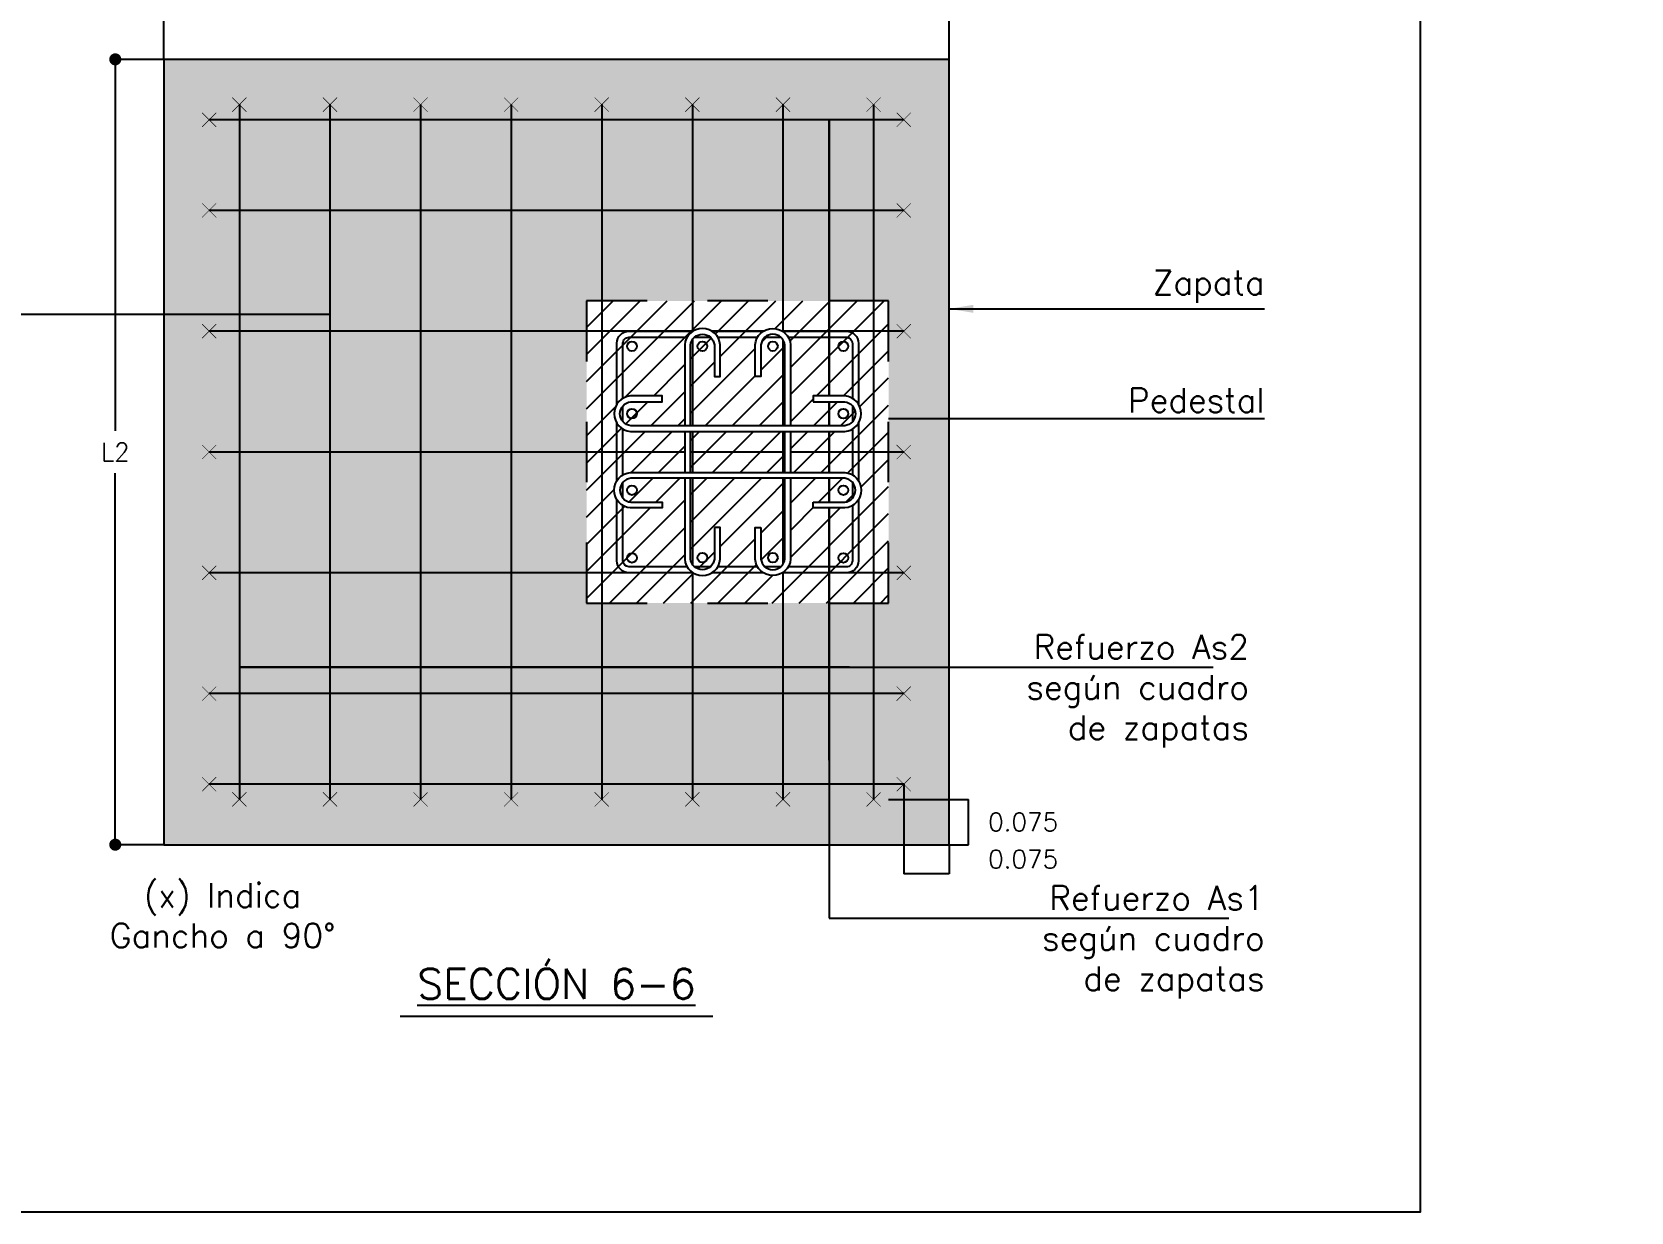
# Model space of a CAD drawing. Header units: millimetres. Extents: x 0 to 197, y -27 to 41.
# Drawn here: x 62.982 to 65.629, y -26.257 to -24.304 of the extents above; entities that cross this region are included whole.
import ezdxf
from ezdxf import colors
from ezdxf.entities.mleader import LeaderData, LeaderLine
from ezdxf.enums import TextEntityAlignment as Align
from ezdxf.math import Vec2, Vec3

# ---------------------------------------------------------------- set-up
doc = ezdxf.new("R2010")
doc.units = ezdxf.units.MM
doc.header["$LTSCALE"] = 0.01
doc.header["$PDMODE"] = 3
doc.linetypes.add('DASHED2', pattern=[0.375, 0.25, -0.125])
for name, color, linetype in [('FC_COTAS', 1, 'Continuous'), ('FC_COTAS @ 100', 1, 'Continuous'), ('FC_COTAS @ 20', 1, 'Continuous'), ('FC_HATCH 251', 251, 'Continuous'), ('FC_HATCH 253', 253, 'Continuous'), ('FC_HATCH 254', 254, 'Continuous'), ('FC_PROYECCION', 6, 'DASHED2'), ('FC_R-140', 2, 'Continuous'), ('FC_R-80', 11, 'Continuous'), ('FC_R-80 @ 20', 11, 'Continuous'), ('FC_REFUERZO', 5, 'Continuous'), ('FC_ZAPATAS', 3, 'Continuous')]:
    doc.layers.add(name, color=color, linetype=linetype)
doc.layers.add('FC_HOJA', color=230, linetype='Continuous', plot=False)
doc.styles.add('FC_TEXT1', font='romans.shx')
doc.dimstyles.new('FC_COTAS', dxfattribs={"dimtxt": 0.0015, "dimasz": 0.001, "dimexe": 0, "dimexo": 0, "dimgap": 0.001, "dimtad": 1, "dimtih": 1, "dimtoh": 1, "dimzin": 0, "dimdsep": 46, "dimtxsty": 'FC_TEXT1', "dimblk": 'DOT', "dimcen": 0.09, "dimclrd": 256, "dimclre": 256, "dimclrt": 256, "dimadec": 0, "dimazin": 0, "dimtfac": 1, "dimtix": 1, "dimtmove": 2, "dimatfit": 3, "dimfxl": 1.002, "dimtolj": 1, "dimtzin": 0, "dimlwd": -1, "dimarcsym": 0})
doc.dimstyles.new('FC_COTAS$7', dxfattribs={"dimtxt": 0.002, "dimasz": 0.002, "dimexe": 0, "dimexo": 0, "dimgap": 0.000375, "dimtad": 2, "dimtih": 1, "dimtoh": 1, "dimzin": 0, "dimdsep": 46, "dimtxsty": 'FC_TEXT1', "dimblk": 'DOT', "dimcen": 0.09, "dimclrd": 256, "dimclre": 256, "dimclrt": 11, "dimadec": 0, "dimazin": 0, "dimtfac": 1, "dimtix": 1, "dimtmove": 2, "dimatfit": 3, "dimfxl": 1.002, "dimtolj": 1, "dimtzin": 0, "dimlwd": -1, "dimarcsym": 0})

# ---------------------------------------------------------------- blocks, each defined once
blk = doc.blocks.new('FC_B_Gancho 90°')
at = {"layer": 'FC_COTAS', "ltscale": 0.9, "const_width": 0.00342}
for points in [[(-0.04, 0.04), (0.04, -0.04)], [(-0.04, -0.04), (0.04, 0.04)]]:
    blk.add_lwpolyline(points, dxfattribs=at)
blk = doc.blocks.new('*U378')
at = {"layer": 'FC_R-140', "color": 4, "ltscale": 1.5}
blk.add_lwpolyline([(-0.01295, 0), (0.01295, 0)], dxfattribs=at)
at = {"layer": 'FC_R-140', "ltscale": 1.5, "style": 'FC_TEXT1'}
blk.add_attdef('%%UTÍTULO', text='', height=0.0025, dxfattribs=at).set_placement((0, 0.00266), align=Align.MIDDLE_CENTER)
at = {"layer": 'FC_R-80', "ltscale": 1.5, "style": 'FC_TEXT1'}
blk.add_attdef('ESCALA', text='', height=0.002, dxfattribs=at).set_placement((-0.01295, -0.0017), align=Align.MIDDLE_LEFT)
blk = doc.blocks.new('*D476')
at = {"layer": 'Defpoints', "color": 0, "transparency": 16777216}
for p in [(64.4252, -25.549), (64.5002, -25.649), (64.4252, -25.6971)]:
    blk.add_point(p, dxfattribs=at)
at = {"layer": 'FC_COTAS', "lineweight": -2, "transparency": 16777216}
for p, q in [((64.4252, -25.549), (64.4252, -25.6971)), ((64.5002, -25.649), (64.5002, -25.6971))]:
    blk.add_line(p, q, dxfattribs=at)
at = {"layer": 'FC_COTAS', "transparency": 16777216}
blk.add_line((64.5002, -25.6971), (64.4252, -25.6971), dxfattribs=at)
at = {"layer": 'FC_COTAS', "transparency": 16777216, "insert": (64.6229, -25.673), "char_height": 0.03, "attachment_point": 5, "style": 'FC_TEXT1'}
blk.add_mtext('\\A1;0.075', dxfattribs=at)
blk = doc.blocks.new('_Dot')
at = {"color": 0, "linetype": 'ByBlock', "lineweight": -2}
blk.add_line((-0.5, 0), (-1, 0), dxfattribs=at)
at = {"color": 0, "linetype": 'ByBlock', "const_width": 0.5}
blk.add_lwpolyline([(-0.25, 0, 1), (0.25, 0, 1)], format="xyb", close=True, dxfattribs=at)
blk = doc.blocks.new('*D467')
at = {"layer": 'Defpoints', "color": 0, "transparency": 16777216}
for p in [(63.1198, -24.349), (63.2002, -24.349), (63.2002, -25.649)]:
    blk.add_point(p, dxfattribs=at)
at = {"layer": 'FC_COTAS', "lineweight": -2, "transparency": 16777216}
for p, q in [((63.2002, -24.349), (63.1198, -24.349)), ((63.2002, -25.649), (63.1198, -25.649))]:
    blk.add_line(p, q, dxfattribs=at)
at = {"layer": 'FC_COTAS', "transparency": 16777216}
for p, q in [((63.1198, -24.369), (63.1198, -24.964)), ((63.1198, -25.629), (63.1198, -25.034))]:
    blk.add_line(p, q, dxfattribs=at)
at = {"layer": 'FC_COTAS', "transparency": 16777216, "xscale": 0.02, "yscale": 0.02, "zscale": 0.02}
for p, rotation in [((63.1198, -24.349), 90), ((63.1198, -25.649), 270)]:
    blk.add_blockref('_Dot', p, dxfattribs=dict(at, rotation=rotation))
at = {"layer": 'FC_COTAS', "transparency": 16777216, "insert": (63.1198, -24.999), "char_height": 0.03, "attachment_point": 5, "style": 'FC_TEXT1'}
blk.add_mtext('\\A1;L2', dxfattribs=at)
blk = doc.blocks.new('*D468')
at = {"layer": 'Defpoints', "color": 0, "transparency": 16777216}
for p in [(64.5002, -24.2672), (63.2002, -24.349), (64.5002, -24.349)]:
    blk.add_point(p, dxfattribs=at)
at = {"layer": 'FC_COTAS', "lineweight": -2, "transparency": 16777216}
for p, q in [((63.2002, -24.349), (63.2002, -24.2672)), ((64.5002, -24.349), (64.5002, -24.2672))]:
    blk.add_line(p, q, dxfattribs=at)
at = {"layer": 'FC_COTAS', "transparency": 16777216}
blk.add_line((63.2202, -24.2672), (64.4802, -24.2672), dxfattribs=at)
at = {"layer": 'FC_COTAS', "transparency": 16777216, "xscale": 0.02, "yscale": 0.02, "zscale": 0.02, "rotation": 180}
blk.add_blockref('_Dot', (63.2002, -24.2672), dxfattribs=at)
at = {"layer": 'FC_COTAS', "transparency": 16777216, "xscale": 0.02, "yscale": 0.02, "zscale": 0.02}
blk.add_blockref('_Dot', (64.5002, -24.2672), dxfattribs=at)
at = {"layer": 'FC_COTAS', "transparency": 16777216, "insert": (63.8502, -24.2322), "char_height": 0.03, "attachment_point": 5, "style": 'FC_TEXT1'}
blk.add_mtext('\\A1;L1', dxfattribs=at)
blk = doc.blocks.new('*D470')
at = {"layer": 'Defpoints', "color": 0, "transparency": 16777216}
for p in [(64.4002, -25.574), (64.5323, -25.574), (64.5002, -25.649)]:
    blk.add_point(p, dxfattribs=at)
at = {"layer": 'FC_COTAS', "lineweight": -2, "transparency": 16777216}
for p, q in [((64.4002, -25.574), (64.5323, -25.574)), ((64.5002, -25.649), (64.5323, -25.649))]:
    blk.add_line(p, q, dxfattribs=at)
at = {"layer": 'FC_COTAS', "transparency": 16777216}
blk.add_line((64.5323, -25.649), (64.5323, -25.574), dxfattribs=at)
at = {"layer": 'FC_COTAS', "transparency": 16777216, "insert": (64.6229, -25.6115), "char_height": 0.03, "attachment_point": 5, "style": 'FC_TEXT1'}
blk.add_mtext('\\A1;0.075', dxfattribs=at)
blk = doc.blocks.new('*U407')
at = {"color": 0, "lineweight": -2}
blk.add_wipeout([(0.0294, -0.3001), (0.0294, -0.3536), (0.0285, -0.3577), (0.0274, -0.3612), (0.0258, -0.3646), (0.0237, -0.3677), (0.0213, -0.3705), (0.0186, -0.373), (0.0156, -0.3752), (0.0123, -0.377), (0.0089, -0.3783), (0.0053, -0.3792), (0.0016, -0.3796), (-0.0021, -0.3796), (-0.0058, -0.3791), (-0.0094, -0.3781), (-0.0128, -0.3767), (-0.0161, -0.3749), (-0.019, -0.3727), (-0.0217, -0.3701), (-0.0241, -0.3673), (-0.026, -0.3641), (-0.0276, -0.3607), (-0.0287, -0.3572), (-0.0294, -0.3534), (-0.0294, 0.0032), (-0.0287, 0.0071), (-0.0276, 0.0106), (-0.026, 0.014), (-0.0241, 0.0171), (-0.0217, 0.02), (-0.019, 0.0226), (-0.0161, 0.0248), (-0.0128, 0.0266), (-0.0094, 0.028), (-0.0058, 0.029), (-0.0021, 0.0295), (0.0016, 0.0295), (0.0053, 0.0291), (0.0089, 0.0282), (0.0123, 0.0268), (0.0156, 0.0251), (0.0186, 0.0229), (0.0213, 0.0204), (0.0237, 0.0176), (0.0258, 0.0145), (0.0274, 0.0111), (0.0285, 0.0076), (0.0293, 0.004), (0.0294, 0.0026), (0.0294, -0.0501), (0.0198, -0.0501), (0.0198, 0.0022), (0.0197, 0.0027), (0.0193, 0.0051), (0.0185, 0.0075), (0.0174, 0.0098), (0.016, 0.0119), (0.0144, 0.0138), (0.0126, 0.0155), (0.0105, 0.0169), (0.0083, 0.0181), (0.006, 0.019), (0.0036, 0.0196), (0.0011, 0.0199), (-0.0014, 0.0199), (-0.0039, 0.0195), (-0.0063, 0.0189), (-0.0086, 0.0179), (-0.0108, 0.0167), (-0.0128, 0.0152), (-0.0146, 0.0135), (-0.0162, 0.0116), (-0.0175, 0.0094), (-0.0186, 0.0072), (-0.0193, 0.0048), (-0.0198, 0.0024), (-0.0198, -0.3525), (-0.0193, -0.3549), (-0.0186, -0.3573), (-0.0175, -0.3595), (-0.0162, -0.3617), (-0.0146, -0.3636), (-0.0128, -0.3653), (-0.0108, -0.3668), (-0.0086, -0.3681), (-0.0063, -0.369), (-0.0039, -0.3696), (-0.0014, -0.37), (0.0011, -0.37), (0.0036, -0.3697), (0.006, -0.3691), (0.0083, -0.3682), (0.0105, -0.367), (0.0126, -0.3656), (0.0144, -0.3639), (0.016, -0.362), (0.0174, -0.3599), (0.0185, -0.3576), (0.0193, -0.3552), (0.0198, -0.3526), (0.0198, -0.3001)], dxfattribs=at)
blk.add_lwpolyline([(0.0198, -0.3001), (0.0198, -0.3522, -0.900773), (-0.0198, -0.3522), (-0.0198, 0.0021, -0.900773), (0.0198, 0.0021), (0.0198, -0.0501), (0.0294, -0.0501), (0.0294, 0.0025, 0.917819), (-0.0294, 0.0025), (-0.0294, -0.3526), (-0.0294, -0.3526, 0.917819), (0.0294, -0.3526), (0.0294, -0.3001)], format="xyb", close=True, dxfattribs=at)
blk = doc.blocks.new('*U409')
at = {"color": 0, "lineweight": -2}
blk.add_wipeout([(-0.0294, -0.3001), (-0.0294, -0.3536), (-0.0285, -0.3577), (-0.0274, -0.3612), (-0.0258, -0.3646), (-0.0237, -0.3677), (-0.0213, -0.3705), (-0.0186, -0.373), (-0.0156, -0.3752), (-0.0123, -0.377), (-0.0089, -0.3783), (-0.0053, -0.3792), (-0.0016, -0.3796), (0.0021, -0.3796), (0.0058, -0.3791), (0.0094, -0.3781), (0.0128, -0.3767), (0.0161, -0.3749), (0.019, -0.3727), (0.0217, -0.3701), (0.0241, -0.3673), (0.026, -0.3641), (0.0276, -0.3607), (0.0287, -0.3572), (0.0294, -0.3534), (0.0294, 0.0032), (0.0287, 0.0071), (0.0276, 0.0106), (0.026, 0.014), (0.0241, 0.0171), (0.0217, 0.02), (0.019, 0.0226), (0.0161, 0.0248), (0.0128, 0.0266), (0.0094, 0.028), (0.0058, 0.029), (0.0021, 0.0295), (-0.0016, 0.0295), (-0.0053, 0.0291), (-0.0089, 0.0282), (-0.0123, 0.0268), (-0.0156, 0.0251), (-0.0186, 0.0229), (-0.0213, 0.0204), (-0.0237, 0.0176), (-0.0258, 0.0145), (-0.0274, 0.0111), (-0.0285, 0.0076), (-0.0293, 0.004), (-0.0294, 0.0026), (-0.0294, -0.0501), (-0.0198, -0.0501), (-0.0198, 0.0022), (-0.0197, 0.0027), (-0.0193, 0.0051), (-0.0185, 0.0075), (-0.0174, 0.0098), (-0.016, 0.0119), (-0.0144, 0.0138), (-0.0126, 0.0155), (-0.0105, 0.0169), (-0.0083, 0.0181), (-0.006, 0.019), (-0.0036, 0.0196), (-0.0011, 0.0199), (0.0014, 0.0199), (0.0039, 0.0195), (0.0063, 0.0189), (0.0086, 0.0179), (0.0108, 0.0167), (0.0128, 0.0152), (0.0146, 0.0135), (0.0162, 0.0116), (0.0175, 0.0094), (0.0186, 0.0072), (0.0193, 0.0048), (0.0198, 0.0024), (0.0198, -0.3525), (0.0193, -0.3549), (0.0186, -0.3573), (0.0175, -0.3595), (0.0162, -0.3617), (0.0146, -0.3636), (0.0128, -0.3653), (0.0108, -0.3668), (0.0086, -0.3681), (0.0063, -0.369), (0.0039, -0.3696), (0.0014, -0.37), (-0.0011, -0.37), (-0.0036, -0.3697), (-0.006, -0.3691), (-0.0083, -0.3682), (-0.0105, -0.367), (-0.0126, -0.3656), (-0.0144, -0.3639), (-0.016, -0.362), (-0.0174, -0.3599), (-0.0185, -0.3576), (-0.0193, -0.3552), (-0.0198, -0.3526), (-0.0198, -0.3001)], dxfattribs=at)
blk.add_lwpolyline([(-0.0198, -0.3001), (-0.0198, -0.3522, 0.900773), (0.0198, -0.3522), (0.0198, 0.0021, 0.900773), (-0.0198, 0.0021), (-0.0198, -0.0501), (-0.0294, -0.0501), (-0.0294, 0.0025, -0.917819), (0.0294, 0.0025), (0.0294, -0.3526), (0.0294, -0.3526, -0.917819), (-0.0294, -0.3526), (-0.0294, -0.3001)], format="xyb", close=True, dxfattribs=at)
blk = doc.blocks.new('*U415')
at = {"color": 0, "lineweight": -2}
blk.add_wipeout([(0.3001, -0.0294), (0.3536, -0.0294), (0.3577, -0.0285), (0.3612, -0.0274), (0.3646, -0.0258), (0.3677, -0.0237), (0.3705, -0.0213), (0.373, -0.0186), (0.3752, -0.0156), (0.377, -0.0123), (0.3783, -0.0089), (0.3792, -0.0053), (0.3796, -0.0016), (0.3796, 0.0021), (0.3791, 0.0058), (0.3781, 0.0094), (0.3767, 0.0128), (0.3749, 0.0161), (0.3727, 0.019), (0.3701, 0.0217), (0.3673, 0.0241), (0.3641, 0.026), (0.3607, 0.0276), (0.3572, 0.0287), (0.3534, 0.0294), (-0.0032, 0.0294), (-0.0071, 0.0287), (-0.0106, 0.0276), (-0.014, 0.026), (-0.0171, 0.0241), (-0.02, 0.0217), (-0.0226, 0.019), (-0.0248, 0.0161), (-0.0266, 0.0128), (-0.028, 0.0094), (-0.029, 0.0058), (-0.0295, 0.0021), (-0.0295, -0.0016), (-0.0291, -0.0053), (-0.0282, -0.0089), (-0.0268, -0.0123), (-0.0251, -0.0156), (-0.0229, -0.0186), (-0.0204, -0.0213), (-0.0176, -0.0237), (-0.0145, -0.0258), (-0.0111, -0.0274), (-0.0076, -0.0285), (-0.004, -0.0293), (-0.0026, -0.0294), (0.0501, -0.0294), (0.0501, -0.0198), (-0.0022, -0.0198), (-0.0027, -0.0197), (-0.0051, -0.0193), (-0.0075, -0.0185), (-0.0098, -0.0174), (-0.0119, -0.016), (-0.0138, -0.0144), (-0.0155, -0.0126), (-0.0169, -0.0105), (-0.0181, -0.0083), (-0.019, -0.006), (-0.0196, -0.0036), (-0.0199, -0.0011), (-0.0199, 0.0014), (-0.0195, 0.0039), (-0.0189, 0.0063), (-0.0179, 0.0086), (-0.0167, 0.0108), (-0.0152, 0.0128), (-0.0135, 0.0146), (-0.0116, 0.0162), (-0.0094, 0.0175), (-0.0072, 0.0186), (-0.0048, 0.0193), (-0.0024, 0.0198), (0.3525, 0.0198), (0.3549, 0.0193), (0.3573, 0.0186), (0.3595, 0.0175), (0.3617, 0.0162), (0.3636, 0.0146), (0.3653, 0.0128), (0.3668, 0.0108), (0.3681, 0.0086), (0.369, 0.0063), (0.3696, 0.0039), (0.37, 0.0014), (0.37, -0.0011), (0.3697, -0.0036), (0.3691, -0.006), (0.3682, -0.0083), (0.367, -0.0105), (0.3656, -0.0126), (0.3639, -0.0144), (0.362, -0.016), (0.3599, -0.0174), (0.3576, -0.0185), (0.3552, -0.0193), (0.3526, -0.0198), (0.3001, -0.0198)], dxfattribs=at)
blk.add_lwpolyline([(0.3001, -0.0198), (0.3522, -0.0198, 0.900773), (0.3522, 0.0198), (-0.0021, 0.0198, 0.900773), (-0.0021, -0.0198), (0.0501, -0.0198), (0.0501, -0.0294), (-0.0025, -0.0294, -0.917819), (-0.0025, 0.0294), (0.3526, 0.0294), (0.3526, 0.0294, -0.917819), (0.3526, -0.0294), (0.3001, -0.0294)], format="xyb", close=True, dxfattribs=at)
blk = doc.blocks.new('*U410')
at = {"color": 0, "lineweight": -2}
blk.add_wipeout([(0.3001, 0.0294), (0.3536, 0.0294), (0.3577, 0.0285), (0.3612, 0.0274), (0.3646, 0.0258), (0.3677, 0.0237), (0.3705, 0.0213), (0.373, 0.0186), (0.3752, 0.0156), (0.377, 0.0123), (0.3783, 0.0089), (0.3792, 0.0053), (0.3796, 0.0016), (0.3796, -0.0021), (0.3791, -0.0058), (0.3781, -0.0094), (0.3767, -0.0128), (0.3749, -0.0161), (0.3727, -0.019), (0.3701, -0.0217), (0.3673, -0.0241), (0.3641, -0.026), (0.3607, -0.0276), (0.3572, -0.0287), (0.3534, -0.0294), (-0.0032, -0.0294), (-0.0071, -0.0287), (-0.0106, -0.0276), (-0.014, -0.026), (-0.0171, -0.0241), (-0.02, -0.0217), (-0.0226, -0.019), (-0.0248, -0.0161), (-0.0266, -0.0128), (-0.028, -0.0094), (-0.029, -0.0058), (-0.0295, -0.0021), (-0.0295, 0.0016), (-0.0291, 0.0053), (-0.0282, 0.0089), (-0.0268, 0.0123), (-0.0251, 0.0156), (-0.0229, 0.0186), (-0.0204, 0.0213), (-0.0176, 0.0237), (-0.0145, 0.0258), (-0.0111, 0.0274), (-0.0076, 0.0285), (-0.004, 0.0293), (-0.0026, 0.0294), (0.0501, 0.0294), (0.0501, 0.0198), (-0.0022, 0.0198), (-0.0027, 0.0197), (-0.0051, 0.0193), (-0.0075, 0.0185), (-0.0098, 0.0174), (-0.0119, 0.016), (-0.0138, 0.0144), (-0.0155, 0.0126), (-0.0169, 0.0105), (-0.0181, 0.0083), (-0.019, 0.006), (-0.0196, 0.0036), (-0.0199, 0.0011), (-0.0199, -0.0014), (-0.0195, -0.0039), (-0.0189, -0.0063), (-0.0179, -0.0086), (-0.0167, -0.0108), (-0.0152, -0.0128), (-0.0135, -0.0146), (-0.0116, -0.0162), (-0.0094, -0.0175), (-0.0072, -0.0186), (-0.0048, -0.0193), (-0.0024, -0.0198), (0.3525, -0.0198), (0.3549, -0.0193), (0.3573, -0.0186), (0.3595, -0.0175), (0.3617, -0.0162), (0.3636, -0.0146), (0.3653, -0.0128), (0.3668, -0.0108), (0.3681, -0.0086), (0.369, -0.0063), (0.3696, -0.0039), (0.37, -0.0014), (0.37, 0.0011), (0.3697, 0.0036), (0.3691, 0.006), (0.3682, 0.0083), (0.367, 0.0105), (0.3656, 0.0126), (0.3639, 0.0144), (0.362, 0.016), (0.3599, 0.0174), (0.3576, 0.0185), (0.3552, 0.0193), (0.3526, 0.0198), (0.3001, 0.0198)], dxfattribs=at)
blk.add_lwpolyline([(0.3001, 0.0198), (0.3522, 0.0198, -0.900773), (0.3522, -0.0198), (-0.0021, -0.0198, -0.900773), (-0.0021, 0.0198), (0.0501, 0.0198), (0.0501, 0.0294), (-0.0025, 0.0294, 0.917819), (-0.0025, -0.0294), (0.3526, -0.0294), (0.3526, -0.0294, 0.917819), (0.3526, 0.0294), (0.3001, 0.0294)], format="xyb", close=True, dxfattribs=at)
blk = doc.blocks.new('FC_B_Convencion de estribos_1')
at = {"layer": 'FC_COTAS @ 100', "ltscale": 0.6}
ml = blk.add_multileader_mtext('Standard', dxfattribs=at)
ml.set_content('Cantidad de ramas verticales(**)', color=11, style='FC_TEXT1')
ml.set_leader_properties()
ml.build(insert=Vec2(0, 0))
ml.multileader.update_dxf_attribs({"has_dogleg": 0, "text_left_attachment_type": 6, "text_right_attachment_type": 6, "dogleg_length": 0.008, "arrow_head_size": 0.15, "scale": 100})
ctx = ml.context
ctx.base_point, ctx.scale, ctx.char_height, ctx.arrow_head_size, ctx.landing_gap_size, ctx.plane_origin = Vec3(0.0043, 1.0619), 100, 0.15, 0.15, 0.1, Vec3(0.5183, 1.749)
ctx.left_attachment, ctx.right_attachment = 6, 6
notes = []
notes.append((ctx, [(0, (1, 1, 0), (1.8571, 1.0619), (-1, 0), 0.217, [(0, [(1.9564, 1.0619)], 0, [])])]))
ctx.mtext.insert, ctx.mtext.width, ctx.mtext.line_spacing_style, ctx.mtext.flow_direction = Vec3(0.1043, 1.2619), 1.595804, 2, 5
for ctx, leaders in notes:
    for number, flags, end, landing, length, lines in leaders:
        leader = LeaderData()
        leader.index, (leader.has_last_leader_line, leader.has_dogleg_vector, leader.attachment_direction) = number, flags
        leader.last_leader_point, leader.dogleg_vector, leader.dogleg_length = Vec3(end), Vec3(landing), length
        for number, points, colour, breaks in lines:
            line = LeaderLine()
            line.index, line.vertices, line.color, line.breaks = number, Vec3.list(points), colors.encode_raw_color(colour), breaks
            leader.lines.append(line)
        ctx.leaders.append(leader)

msp = doc.modelspace()

# ---------------------------------------------------------------- hatches: boundary and pattern name
at = {"layer": 'FC_HATCH 253', "ltscale": 0.9}
h = msp.add_hatch(dxfattribs=at)
h.set_pattern_fill('ANSI31', color=256, scale=0.01)
h.set_pattern_definition([(45, (33.070326, -41.568476), (-0.02245064, 0.02245064), [])])
h.paths.add_polyline_path([(63.9002, -24.749), (63.9002, -25.249), (64.4002, -25.249), (64.4002, -24.749)])
at = {"layer": 'FC_HATCH 254', "ltscale": 0.6}
h = msp.add_hatch(color=256, dxfattribs=at)
h.dxf.hatch_style = 1
h.paths.add_polyline_path([(64.5002, -24.349), (63.2002, -24.349), (63.2002, -25.649), (64.5002, -25.649)])
h.paths.add_polyline_path([(63.9002, -25.249), (63.9002, -24.749), (64.4002, -24.749), (64.4002, -25.249)], flags=16)

# ---------------------------------------------------------------- linework, layer by layer
at = {"layer": 'FC_HATCH 251', "ltscale": 0.6}
for centre in [(63.9752, -24.8239), (64.3252, -24.8239), (63.9752, -24.9356), (64.3252, -24.9356), (63.9752, -25.0622), (64.3252, -25.0622), (63.9752, -25.1742), (64.3252, -25.1742)]:
    msp.add_circle(centre, 0.008, dxfattribs=at)
at = {"layer": 'FC_HATCH 253', "ltscale": 0.6}
for points in [[(63.9702, -24.799), (64.3302, -24.7991, -0.414135), (64.3502, -24.8191), (64.3502, -25.1791, -0.414293), (64.3302, -25.1991), (63.9702, -25.199, -0.414135), (63.9502, -25.179), (63.9502, -24.819, -0.414292)], [(63.9702, -24.809), (64.3302, -24.8091, -0.414135), (64.3402, -24.8191), (64.3402, -25.1791, -0.414293), (64.3302, -25.1891), (63.9702, -25.189, -0.414135), (63.9602, -25.179), (63.9602, -24.819, -0.414292)]]:
    msp.add_lwpolyline(points, format="xyb", close=True, dxfattribs=at)
at = {"layer": 'FC_HOJA', "ltscale": 0.6}
msp.add_lwpolyline([(59.0882, -22.7234), (65.2799, -22.7234), (65.2799, -26.2571), (59.0882, -26.2571)], close=True, dxfattribs=at)
at = {"layer": 'FC_PROYECCION', "ltscale": 0.6}
msp.add_lwpolyline([(63.9002, -25.249), (64.4002, -25.249), (64.4002, -24.749), (63.9002, -24.749)], close=True, dxfattribs=at)
at = {"layer": 'FC_REFUERZO', "color": 7, "ltscale": 0.6}
for points in [[(63.3252, -24.424), (63.3252, -25.574)], [(63.4752, -24.424), (63.4752, -25.574)], [(63.6252, -24.424), (63.6252, -25.574)], [(63.7752, -24.424), (63.7752, -25.574)], [(63.9252, -24.424), (63.9252, -25.574)], [(64.0752, -24.424), (64.0752, -25.574)], [(64.2252, -24.424), (64.2252, -25.574)], [(64.3752, -24.424), (64.3752, -25.574)], [(64.4252, -24.449), (63.2752, -24.449)], [(64.4252, -24.599), (63.2752, -24.599)], [(64.4252, -24.799), (63.2752, -24.799)], [(64.4252, -24.999), (63.2752, -24.999)], [(64.4252, -25.199), (63.2752, -25.199)], [(64.4252, -25.399), (63.2752, -25.399)], [(64.4252, -25.549), (63.2752, -25.549)]]:
    msp.add_lwpolyline(points, dxfattribs=at)
at = {"layer": 'FC_ZAPATAS', "ltscale": 0.6}
msp.add_lwpolyline([(63.2002, -25.649), (64.5002, -25.649), (64.5002, -24.349), (63.2002, -24.349)], close=True, dxfattribs=at)

# ---------------------------------------------------------------- block references
msp.add_blockref('FC_B_Convencion de estribos_1', (37.6442, -26.3039))
at = {"layer": 'FC_COTAS', "yscale": 0.2925, "zscale": 0.2925}
for p, xscale, rotation in [((63.3252, -24.424), -0.2925, 270), ((63.4752, -24.424), -0.2925, 270), ((63.6252, -24.424), -0.2925, 270), ((63.7752, -24.424), -0.2925, 270), ((63.9252, -24.424), -0.2925, 270), ((64.0752, -24.424), -0.2925, 270), ((64.2252, -24.424), -0.2925, 270), ((64.3752, -24.424), -0.2925, 270), ((63.2752, -24.449), 0.2925, 270), ((64.4252, -24.449), -0.2925, 90), ((63.2752, -24.599), 0.2925, 270), ((64.4252, -24.599), -0.2925, 90), ((63.2752, -24.799), 0.2925, 270), ((64.4252, -24.799), -0.2925, 90), ((63.2752, -24.999), 0.2925, 270), ((64.4252, -24.999), -0.2925, 90), ((63.2752, -25.199), 0.2925, 270), ((64.4252, -25.199), -0.2925, 90), ((63.2752, -25.399), 0.2925, 270), ((64.4252, -25.399), -0.2925, 90), ((63.2752, -25.549), 0.2925, 270), ((64.4252, -25.549), -0.2925, 90), ((63.3252, -25.574), 0.2925, 270), ((63.4752, -25.574), 0.2925, 270), ((63.6252, -25.574), 0.2925, 270), ((63.7752, -25.574), 0.2925, 270), ((63.9252, -25.574), 0.2925, 270), ((64.0752, -25.574), 0.2925, 270), ((64.2252, -25.574), 0.2925, 270), ((64.3752, -25.574), 0.2925, 270)]:
    msp.add_blockref('FC_B_Gancho 90°', p, dxfattribs=dict(at, xscale=xscale, rotation=rotation))
at = {"layer": 'FC_COTAS', "xscale": 20, "yscale": 20, "zscale": 20}
msp.add_blockref('*U378', (63.8502, -25.9326), dxfattribs=at).add_auto_attribs({'%%UTÍTULO': '%%USECCIÓN 6-6'})

# ---------------------------------------------------------------- texts
at = {"layer": 'FC_COTAS @ 20', "color": 11, "char_height": 0.04, "attachment_point": 9, "style": 'FC_TEXT1'}
for s, insert in [('Zapata', (65.0226, -24.752)), ('Pedestal', (65.0226, -24.9334))]:
    msp.add_mtext(s, dxfattribs=dict(at, insert=insert))
at = {"layer": 'FC_R-80 @ 20', "insert": (63.2776, -25.7661), "char_height": 0.04, "attachment_point": 5, "style": 'FC_TEXT1'}
msp.add_mtext('\\pi-0.12,l0.16,t0.16;(x) Indica\\PGancho a 90°', dxfattribs=at)

# ---------------------------------------------------------------- dimensions: what is measured, and where the dimension line sits
at = {"layer": 'FC_COTAS @ 20'}
dim = msp.add_linear_dim(base=(64.5002, -24.2672), p1=(63.2002, -24.349), p2=(64.5002, -24.349), text='L1', dimstyle='FC_COTAS', override={"dimscale": 20, "dimtix": 1, "dimtofl": 1, "dimtmove": 2, "dimatfit": 1}, dxfattribs=at)
dim.commit()
dim.dimension.update_dxf_attribs({"geometry": '*D468', "text_midpoint": (63.8502, -24.2322)})
dim = msp.add_linear_dim(base=(63.1198, -24.349), p1=(63.2002, -25.649), p2=(63.2002, -24.349), angle=90, text='L2', dimstyle='FC_COTAS', override={"dimscale": 20, "dimtix": 1, "dimtofl": 1, "dimtmove": 2, "dimatfit": 1}, dxfattribs=at)
dim.commit()
dim.dimension.update_dxf_attribs({"geometry": '*D467', "text_midpoint": (63.1198, -24.999)})
dim = msp.add_linear_dim(base=(64.4252, -25.6971), p1=(64.5002, -25.649), p2=(64.4252, -25.549), dimstyle='FC_COTAS', override={"dimscale": 20, "dimdec": 3, "dimtix": 1, "dimtofl": 1, "dimtmove": 2, "dimatfit": 1}, dxfattribs=at)
dim.commit()
dim.dimension.update_dxf_attribs({"geometry": '*D476', "text_midpoint": (64.6229, -25.673), "dimtype": 128})
dim = msp.add_linear_dim(base=(64.5323, -25.574), p1=(64.5002, -25.649), p2=(64.4002, -25.574), angle=90, dimstyle='FC_COTAS', override={"dimscale": 20, "dimdec": 3, "dimtix": 1, "dimtofl": 1, "dimtmove": 2, "dimatfit": 1}, dxfattribs=at)
dim.commit()
dim.dimension.update_dxf_attribs({"geometry": '*D470', "text_midpoint": (64.6229, -25.6115), "dimtype": 128})

# ---------------------------------------------------------------- leaders
at = {"layer": 'FC_COTAS @ 20', "annotation_type": 0, "has_hookline": 1, "hookline_direction": 0}
for points, text_width in [([(64.5002, -24.762), (64.8202, -24.762)], 0.1924), ([(64.4002, -24.9434), (64.7764, -24.9434)], 0.2362)]:
    msp.add_leader(points, dimstyle='FC_COTAS$7', override={"dimscale": 20, "dimgap": 0.0005, "dimtad": 1}, dxfattribs=dict(at, text_width=text_width))
at = {"layer": 'FC_COTAS @ 20'}
ml = msp.add_multileader_mtext('Standard', dxfattribs=at)
ml.set_content('Refuerzo As1\\Psegún cuadro\\Pde zapatas', color=11, style='FC_TEXT1')
ml.set_leader_properties()
ml.build(insert=Vec2(0, 0))
ml.multileader.update_dxf_attribs({"text_left_attachment_type": 6, "text_right_attachment_type": 6, "dogleg_length": 0.008, "arrow_head_size": 0.04, "scale": 20})
ctx = ml.context
ctx.base_point, ctx.scale, ctx.char_height, ctx.arrow_head_size, ctx.landing_gap_size, ctx.plane_origin = Vec3(64.595, -25.7704), 20, 0.04, 0.04, 0.02, Vec3(64.3018, -26.372)
ctx.left_attachment, ctx.right_attachment, ctx.text_align_type = 6, 6, 2
notes = []
notes.append((ctx, [(0, (1, 1, 0), (64.3018, -25.7704), (1, 0), 0.2932, [(6, [(64.3018, -25.549), (64.3018, -25.399), (64.3018, -25.199), (64.3018, -24.999), (64.3018, -24.799), (64.3018, -24.599), (64.3018, -24.449)], 0, [])])]))
ctx.mtext.insert, ctx.mtext.alignment, ctx.mtext.line_spacing_style, ctx.mtext.flow_direction = Vec3(65.0226, -25.7171), 3, 2, 5
ml = msp.add_multileader_mtext('Standard', dxfattribs=at)
ml.set_content('Refuerzo de pedestal #4 a máx 0.20 L=0.85', color=11, style='FC_TEXT1')
ml.set_leader_properties()
ml.build(insert=Vec2(0, 0))
ml.multileader.update_dxf_attribs({"text_left_attachment_type": 6, "text_right_attachment_type": 6, "dogleg_length": 0.008, "arrow_head_size": 0.04, "scale": 20})
ctx = ml.context
ctx.base_point, ctx.scale, ctx.char_height, ctx.arrow_head_size, ctx.landing_gap_size, ctx.plane_origin = Vec3(62.3753, -24.7709), 20, 0.04, 0.04, 0.02, Vec3(61.6576, -25.5939)
ctx.left_attachment, ctx.right_attachment, ctx.text_align_type = 6, 6, 2
notes.append((ctx, [(0, (1, 1, 0), (61.8636, -24.7709), (1, 0), 0.5117, [(1, [(61.6073, -24.7709), (61.0723, -24.7709)], 0, [])])]))
ctx.mtext.insert, ctx.mtext.width, ctx.mtext.alignment, ctx.mtext.line_spacing_style, ctx.mtext.flow_direction = Vec3(62.9362, -24.7229), 0.591542, 3, 2, 5
ml = msp.add_multileader_mtext('Standard', dxfattribs=at)
ml.set_content('Refuerzo As2\\Psegún cuadro\\Pde zapatas', color=11, style='FC_TEXT1')
ml.set_leader_properties()
ml.build(insert=Vec2(0, 0))
ml.multileader.update_dxf_attribs({"text_left_attachment_type": 6, "text_right_attachment_type": 6, "dogleg_length": 0.008, "arrow_head_size": 0.04, "scale": 20})
ctx = ml.context
ctx.base_point, ctx.scale, ctx.char_height, ctx.arrow_head_size, ctx.landing_gap_size, ctx.plane_origin = Vec3(64.5691, -25.3549), 20, 0.04, 0.04, 0.02, Vec3(64.3752, -26.1779)
ctx.left_attachment, ctx.right_attachment, ctx.text_align_type = 6, 6, 2
notes.append((ctx, [(0, (1, 1, 0), (64.4834, -25.3549), (1, 0), 0.0857, [(7, [(64.3752, -25.3549), (64.2252, -25.3549), (64.0752, -25.3549), (63.9252, -25.3549), (63.7752, -25.3549), (63.6252, -25.3549), (63.4752, -25.3549), (63.3252, -25.3549)], 0, [])])]))
ctx.mtext.insert, ctx.mtext.alignment, ctx.mtext.line_spacing_style, ctx.mtext.flow_direction = Vec3(64.9968, -25.3016), 3, 2, 5
for ctx, leaders in notes:
    for number, flags, end, landing, length, lines in leaders:
        leader = LeaderData()
        leader.index, (leader.has_last_leader_line, leader.has_dogleg_vector, leader.attachment_direction) = number, flags
        leader.last_leader_point, leader.dogleg_vector, leader.dogleg_length = Vec3(end), Vec3(landing), length
        for number, points, colour, breaks in lines:
            line = LeaderLine()
            line.index, line.vertices, line.color, line.breaks = number, Vec3.list(points), colors.encode_raw_color(colour), breaks
            leader.lines.append(line)
        ctx.leaders.append(leader)

# ---------------------------------------------------------------- next in the draw order: block references
at = {"layer": 'FC_HATCH 253', "ltscale": 0.9}
for name, p in [('*U407', (64.0919, -24.8239)), ('*U409', (64.2085, -24.8239))]:
    msp.add_blockref(name, p, dxfattribs=at)

# ---------------------------------------------------------------- next in the draw order: linework, layer by layer
at = {"layer": 'FC_HATCH 251', "ltscale": 0.6}
for centre in [(64.0919, -24.8239), (64.2085, -24.8239), (64.0919, -25.174), (64.2085, -25.174)]:
    msp.add_circle(centre, 0.008, dxfattribs=at)

# ---------------------------------------------------------------- next in the draw order: block references
at = {"layer": 'FC_HATCH 253', "ltscale": 0.9}
for name, p in [('*U410', (63.9752, -24.9356)), ('*U415', (63.9752, -25.0622))]:
    msp.add_blockref(name, p, dxfattribs=at)

doc.saveas('drawing.dxf')
